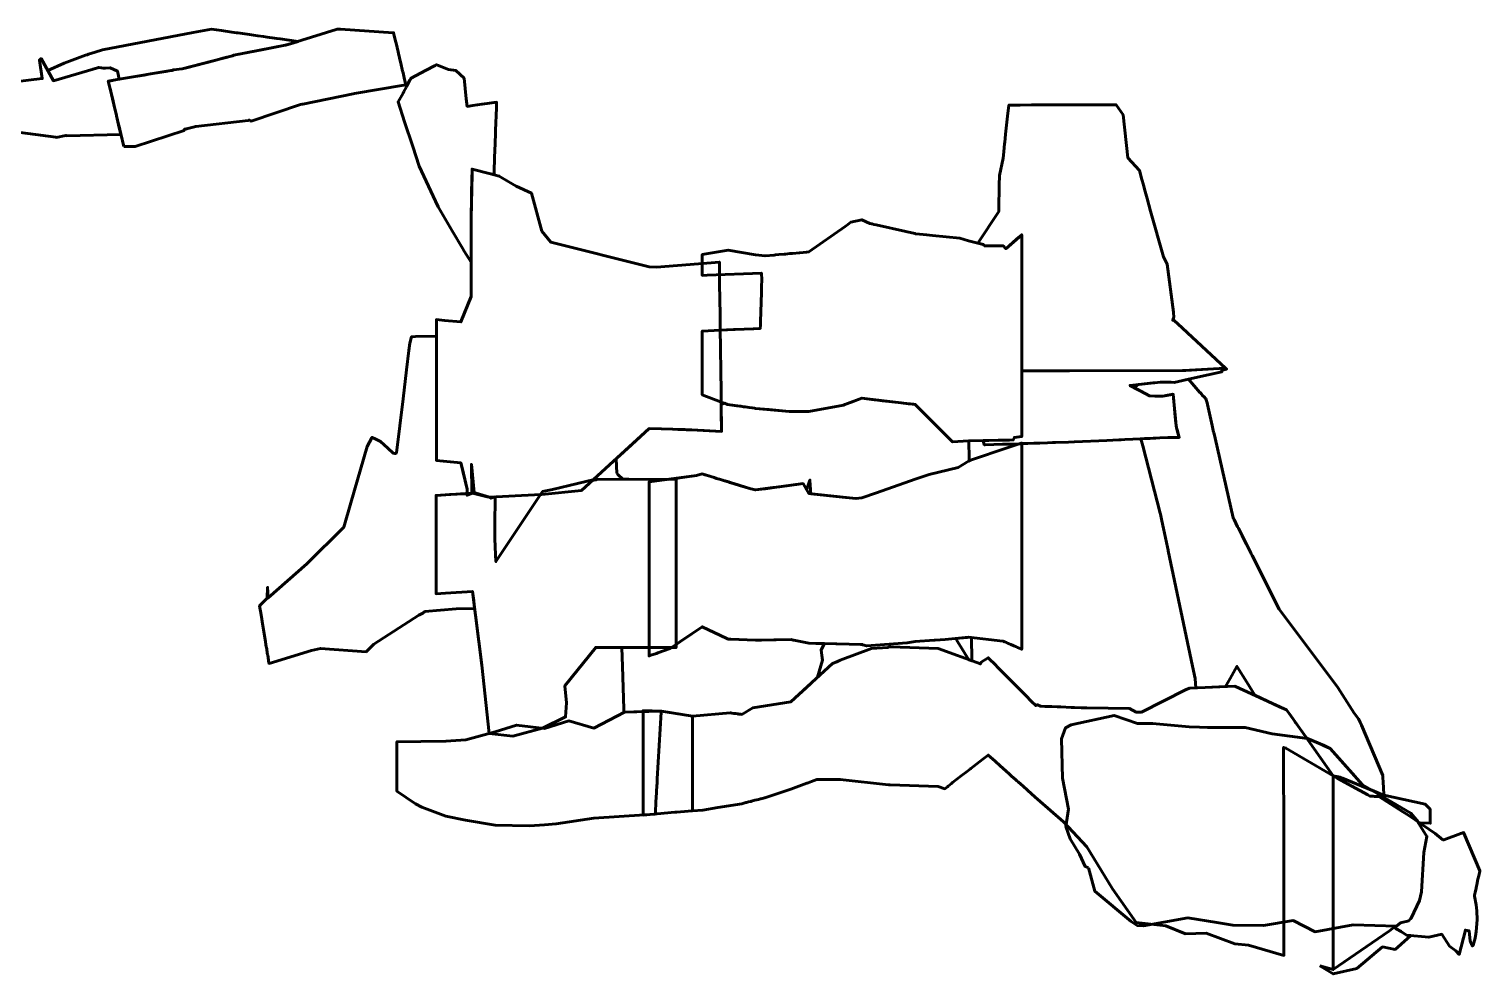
# Model space of a CAD drawing. Header units: millimetres. Extents: x -11105 to 6250, y -8045 to 7046.
# Drawn here: x -3798.8 to -3725.2, y -948.2 to -900.3 of the extents above; entities that cross this region are included whole.
import ezdxf

# ---------------------------------------------------------------- set-up
doc = ezdxf.new("R2010")
doc.units = ezdxf.units.MM
for name, color, linetype in [('C_____20241011082107859057_БДШ-0_26_23_18_-260_ЮЗРТ-2_tridb_ОР_02_20', 1, 'Continuous'), ('C_____20241011082107859057_БДШ-0_26_23_18_-260_ЮЗРТ-2_tridb_ОР_03_20', 1, 'Continuous'), ('C_____20241011082107859057_БДШ-0_26_23_18_-260_ЮЗРТ-2_tridb_ОР_05_20', 1, 'Continuous'), ('C_____20241011082108973062_БДШ-1_22_18_23_18_-260_ЮЗРТ-2_tridb_ОР_01_20', 1, 'Continuous'), ('C_____20241011082109083635_БДШ-1_23_18_24_-260_ЮЗРТ-2_ОР_tridb_ОР_02_20', 1, 'Continuous'), ('C_____20241011082111270835_БДШ-2_22_18_23_18_-260_ЮЗРТ-2_tridb_ОР_01_20', 1, 'Continuous'), ('C_____20241011082111388690_БДШ-2_22_21_-260_ЮЗРТ-2_tridb_ОР_11_19', 1, 'Continuous'), ('C_____20241011082111388690_БДШ-2_22_21_-260_ЮЗРТ-2_tridb_ОР_12_19', 1, 'Continuous'), ('C_____20241011082111388690_БДШ-2_22_21_-260_ЮЗРТ-2_tridb_ОР_12_19_КОЗЕЛ', 1, 'Continuous'), ('C_____20241011082111539803_БДШ-2_23_18_24_-260_ЮЗРТ-2_ОР_tridb_ОР_02_20', 1, 'Continuous'), ('C_____20241011082111539803_БДШ-2_23_18_24_-260_ЮЗРТ-2_ОР_tridb_ОР_03_20', 1, 'Continuous'), ('C_____20241011082112890443_БДШ-3_22_18_23_18-260_ЮЗРТ-2_ОР_tridb_ОР_01_20', 1, 'Continuous'), ('C_____20241011082113358521_БДШ-3_23_18_24_-260_ЮЗРТ-2_ОР_tridb_ОР_02_20', 1, 'Continuous'), ('C_____20241011082115724228_ОРТ_22_18_-260_ЮЗРТ-2_tridb_ОР_01_20', 1, 'Continuous'), ('C_____20241011082115724228_ОРТ_22_18_-260_ЮЗРТ-2_tridb_ОР_12_19', 1, 'Continuous'), ('C_____20241011082132999517_ОРТ_22_П18_-290_ЮЗРТ-2_ОР_tridb_ОР_12_21', 1, 'Continuous')]:
    doc.layers.add(name, color=color, linetype=linetype)

msp = doc.modelspace()

# ---------------------------------------------------------------- linework, layer by layer
at = {"layer": 'C_____20241011082107859057_БДШ-0_26_23_18_-260_ЮЗРТ-2_tridb_ОР_02_20', "color": 18, "linetype": 'Continuous', "lineweight": 60, "ltscale": 0.09, "true_color": 0x000000}
msp.add_lwpolyline([(-3793.966, -906.226), (-3793.983, -906.156), (-3794.1, -905.658), (-3794.117, -905.584), (-3794.22, -905.148), (-3794.222, -905.14), (-3794.227, -905.119), (-3794.332, -904.675), (-3794.34, -904.641), (-3794.434, -904.241), (-3794.448, -904.182), (-3794.526, -903.848), (-3794.542, -903.78), (-3794.604, -903.517), (-3794.619, -903.453), (-3794.64, -903.363), (-3794.652, -903.315), (-3794.747, -902.911), (-3794.292, -902.825), (-3794.193, -902.812), (-3791.579, -902.373), (-3791.512, -902.371), (-3791.449, -902.342), (-3791.001, -902.295), (-3788.447, -901.619), (-3788.377, -901.598), (-3785.778, -901.081), (-3785.712, -901.076), (-3785.699, -901.072), (-3783.187, -900.286), (-3783.151, -900.279), (-3783.113, -900.271), (-3782.99, -900.267), (-3782.982, -900.267), (-3780.299, -900.453), (-3780.282, -900.454), (-3780.182, -900.878), (-3780.159, -900.977), (-3780.051, -901.431), (-3780.035, -901.502), (-3779.93, -901.946), (-3779.917, -902), (-3779.823, -902.4), (-3779.813, -902.446), (-3779.802, -902.491), (-3779.741, -902.749), (-3779.66, -903.093), (-3779.764, -903.11), (-3782.268, -903.545), (-3782.336, -903.556), (-3782.339, -903.557), (-3784.878, -904.076), (-3784.919, -904.084), (-3784.999, -904.101), (-3787.501, -904.938), (-3787.511, -904.941), (-3787.537, -904.925), (-3787.604, -904.882), (-3787.657, -904.911), (-3790.316, -905.204), (-3790.782, -905.336), (-3790.812, -905.344), (-3790.9, -905.353), (-3790.904, -905.419), (-3793.387, -906.234), (-3793.894, -906.228), (-3793.966, -906.226)], dxfattribs=at)
at = {"layer": 'C_____20241011082107859057_БДШ-0_26_23_18_-260_ЮЗРТ-2_tridb_ОР_03_20', "color": 18, "linetype": 'Continuous', "lineweight": 60, "ltscale": 0.09, "true_color": 0x000000}
msp.add_lwpolyline([(-3799.621, -902.97), (-3798.094, -902.781), (-3798.239, -901.846), (-3798.159, -901.764), (-3797.534, -902.891), (-3795.23, -902.22), (-3794.901, -902.257), (-3794.653, -902.234), (-3794.29, -902.402), (-3794.273, -902.471), (-3794.267, -902.498), (-3794.254, -902.554), (-3794.234, -902.638), (-3794.208, -902.747), (-3794.195, -902.803), (-3794.193, -902.812), (-3794.292, -902.825), (-3794.627, -902.889), (-3794.747, -902.911), (-3794.685, -903.174), (-3794.668, -903.244), (-3794.642, -903.358), (-3794.624, -903.433), (-3794.553, -903.734), (-3794.536, -903.807), (-3794.452, -904.165), (-3794.437, -904.225), (-3794.341, -904.636), (-3794.333, -904.67), (-3794.228, -905.117), (-3794.226, -905.125), (-3794.127, -905.543), (-3794.11, -905.614), (-3796.866, -905.677), (-3796.88, -905.671), (-3796.894, -905.663), (-3797.391, -905.767), (-3797.413, -905.756), (-3800.262, -905.377)], dxfattribs=at)
at = {"layer": 'C_____20241011082107859057_БДШ-0_26_23_18_-260_ЮЗРТ-2_tridb_ОР_05_20', "color": 18, "linetype": 'Continuous', "lineweight": 60, "ltscale": 0.09, "true_color": 0x000000}
for points in [[(-3797.534, -902.891), (-3797.743, -902.515), (-3797.819, -902.377), (-3796.985, -901.992), (-3795.897, -901.595), (-3795.824, -901.571), (-3795.759, -901.55), (-3795.409, -901.437), (-3795.04, -901.318), (-3790.45, -900.452), (-3789.522, -900.277), (-3789.013, -900.348), (-3788.48, -900.423), (-3788.248, -900.455), (-3788.176, -900.465), (-3787.947, -900.497), (-3787.826, -900.514), (-3787.581, -900.549), (-3787.392, -900.575), (-3787.158, -900.608), (-3786.887, -900.646), (-3786.691, -900.673), (-3786.329, -900.724), (-3786.195, -900.743), (-3786.027, -900.766), (-3785.125, -900.893), (-3785.393, -900.977), (-3785.699, -901.072), (-3785.712, -901.076), (-3785.754, -901.08), (-3785.778, -901.081), (-3786.96, -901.316), (-3786.963, -901.317), (-3788.377, -901.598), (-3788.447, -901.619), (-3788.934, -901.748), (-3789.351, -901.858), (-3789.352, -901.858), (-3790.778, -902.236), (-3791.001, -902.295), (-3791.001, -902.295), (-3791.449, -902.342), (-3791.487, -902.359), (-3791.512, -902.371), (-3791.579, -902.373), (-3791.838, -902.417), (-3792.607, -902.546), (-3792.935, -902.601), (-3793.273, -902.657), (-3793.278, -902.658), (-3794.193, -902.812), (-3794.195, -902.802), (-3794.208, -902.747), (-3794.234, -902.637), (-3794.254, -902.554), (-3794.267, -902.498), (-3794.273, -902.471), (-3794.29, -902.402), (-3794.358, -902.37), (-3794.653, -902.234), (-3794.654, -902.235), (-3794.901, -902.257), (-3795.01, -902.245), (-3795.23, -902.22), (-3795.24, -902.223), (-3795.518, -902.303), (-3797.534, -902.891)], [(-3778.014, -909.284), (-3778.15, -908.996), (-3778.981, -907.232), (-3779.312, -906.229), (-3779.722, -904.983), (-3780.057, -903.968), (-3780.048, -903.953), (-3779.804, -903.514), (-3779.797, -903.5), (-3779.785, -903.479), (-3779.765, -903.444), (-3779.649, -903.228), (-3779.605, -903.147), (-3779.605, -903.146), (-3779.604, -903.144), (-3779.456, -902.87), (-3779.453, -902.865), (-3779.45, -902.858), (-3779.444, -902.847), (-3779.433, -902.826), (-3779.431, -902.823), (-3779.4, -902.765), (-3779.387, -902.758), (-3778.672, -902.378), (-3778.181, -902.117), (-3778.117, -902.082), (-3778.112, -902.08), (-3778.056, -902.101), (-3777.495, -902.318), (-3777.118, -902.379), (-3776.705, -902.768), (-3776.602, -903.809), (-3776.547, -904.192), (-3776.268, -904.152), (-3776.042, -904.12), (-3776.028, -904.118), (-3775.802, -904.087), (-3775.782, -904.084), (-3775.415, -904.032), (-3775.179, -903.999), (-3775.058, -903.982), (-3775.069, -904.272), (-3775.109, -905.407), (-3775.116, -905.588), (-3775.148, -906.485), (-3775.157, -906.738), (-3775.158, -906.772), (-3775.159, -906.788), (-3775.168, -907.066), (-3775.174, -907.232), (-3775.179, -907.351), (-3775.189, -907.654), (-3775.441, -907.589), (-3776.3, -907.372), (-3776.305, -907.623), (-3776.307, -907.695), (-3776.355, -909.884), (-3776.351, -911.301), (-3776.349, -912.09), (-3776.711, -911.528), (-3776.794, -911.386), (-3777.308, -910.501), (-3778.014, -909.284)]]:
    msp.add_lwpolyline(points, dxfattribs=at)
at = {"layer": 'C_____20241011082108973062_БДШ-1_22_18_23_18_-260_ЮЗРТ-2_tridb_ОР_01_20', "color": 18, "linetype": 'Continuous', "lineweight": 60, "ltscale": 0.09, "true_color": 0x000000}
msp.add_lwpolyline([(-3764.63, -918.649), (-3764.63, -918.389), (-3764.63, -918.344), (-3764.63, -917.86), (-3764.63, -917.852), (-3764.63, -917.535), (-3764.63, -917.326), (-3764.63, -917.219), (-3764.63, -916.967), (-3764.63, -916.778), (-3764.63, -916.267), (-3764.63, -915.742), (-3764.63, -915.587), (-3764.022, -915.559), (-3763.695, -915.544), (-3763.408, -915.531), (-3763.403, -915.531), (-3763.343, -915.528), (-3763.041, -915.514), (-3762.955, -915.51), (-3762.055, -915.468), (-3762.049, -915.468), (-3762.008, -915.467), (-3761.768, -915.458), (-3761.685, -915.455), (-3761.685, -915.452), (-3761.68, -915.284), (-3761.675, -915.11), (-3761.633, -913.625), (-3761.629, -913.501), (-3761.626, -913.389), (-3761.623, -913.304), (-3761.622, -913.243), (-3761.617, -913.081), (-3761.613, -912.941), (-3761.628, -912.698), (-3761.631, -912.644), (-3764.376, -912.752), (-3764.63, -912.762), (-3764.63, -912.223), (-3764.63, -911.785), (-3764.63, -911.705), (-3763.319, -911.479), (-3761.931, -911.728), (-3761.441, -911.776), (-3760.988, -911.735), (-3760.924, -911.729), (-3760.744, -911.712), (-3760.484, -911.689), (-3760.415, -911.682), (-3760.185, -911.661), (-3760.046, -911.649), (-3759.704, -911.617), (-3759.687, -911.616), (-3759.349, -911.585), (-3759.23, -911.574), (-3757.386, -910.279), (-3757.338, -910.246), (-3757.243, -910.179), (-3757.091, -910.072), (-3756.53, -909.94), (-3756.14, -910.127), (-3756.038, -910.15), (-3756.01, -910.156), (-3755.925, -910.175), (-3755.803, -910.203), (-3754.31, -910.54), (-3754.235, -910.558), (-3753.836, -910.648), (-3753.831, -910.649), (-3753.803, -910.652), (-3753.421, -910.689), (-3753.252, -910.705), (-3752.947, -910.735), (-3751.564, -910.87), (-3751.13, -911.005), (-3750.379, -911.19), (-3750.308, -911.271), (-3749.359, -911.266), (-3749.241, -911.41), (-3748.43, -910.699), (-3748.43, -910.738), (-3748.43, -910.799), (-3748.43, -910.927), (-3748.43, -910.958), (-3748.43, -911.077), (-3748.43, -911.119), (-3748.43, -911.146), (-3748.43, -911.266), (-3748.43, -911.274), (-3748.43, -911.427), (-3748.43, -911.434), (-3748.43, -911.57), (-3748.43, -912.132), (-3748.43, -912.166), (-3748.43, -915.803), (-3748.43, -915.852), (-3748.43, -916.126), (-3748.43, -916.161), (-3748.43, -916.292), (-3748.43, -916.342), (-3748.43, -916.403), (-3748.43, -916.602), (-3748.43, -917.176), (-3748.43, -917.314), (-3748.43, -917.346), (-3748.43, -917.502), (-3748.43, -917.569), (-3748.43, -917.749), (-3748.43, -917.836), (-3748.43, -917.952), (-3748.43, -920.941), (-3748.437, -920.942), (-3748.447, -920.942), (-3748.798, -920.982), (-3748.863, -921.112), (-3749.05, -921.116), (-3751.13, -921.164), (-3751.937, -921.213), (-3753.831, -919.312), (-3753.914, -919.303), (-3753.929, -919.301), (-3753.97, -919.297), (-3754.094, -919.283), (-3754.111, -919.281), (-3754.124, -919.28), (-3754.171, -919.275), (-3754.55, -919.233), (-3756.53, -919), (-3757.404, -919.321), (-3757.44, -919.334), (-3757.461, -919.342), (-3757.475, -919.347), (-3759.23, -919.672), (-3760.227, -919.662), (-3761.931, -919.515), (-3761.981, -919.507), (-3762.094, -919.491), (-3762.246, -919.469), (-3762.257, -919.467), (-3762.469, -919.436), (-3762.528, -919.427), (-3762.682, -919.405), (-3762.708, -919.401), (-3762.719, -919.399), (-3762.884, -919.375), (-3763.347, -919.307), (-3764.63, -918.821), (-3764.63, -918.649)], dxfattribs=at)
at = {"layer": 'C_____20241011082109083635_БДШ-1_23_18_24_-260_ЮЗРТ-2_ОР_tridb_ОР_02_20', "color": 18, "linetype": 'Continuous', "lineweight": 60, "ltscale": 0.09, "true_color": 0x000000}
msp.add_lwpolyline([(-3777.77, -922.183), (-3778.11, -922.149), (-3778.11, -922.127), (-3778.11, -922.12), (-3778.11, -922.111), (-3778.11, -922.107), (-3778.11, -921.9), (-3778.11, -919.209), (-3778.11, -919.188), (-3778.11, -919.165), (-3778.11, -919.139), (-3778.11, -918.81), (-3778.11, -918.802), (-3778.11, -918.794), (-3778.11, -918.781), (-3778.11, -918.772), (-3778.11, -918.699), (-3778.11, -918.366), (-3778.11, -918.232), (-3778.11, -917.928), (-3778.11, -917.769), (-3778.11, -915.852), (-3778.11, -915.562), (-3778.11, -915.374), (-3778.11, -915.107), (-3778.11, -915.004), (-3777.698, -915.045), (-3776.866, -915.128), (-3776.344, -913.83), (-3776.349, -912.092), (-3776.355, -909.884), (-3776.305, -907.623), (-3776.3, -907.372), (-3775.441, -907.589), (-3774.92, -907.724), (-3774.758, -907.829), (-3774.066, -908.24), (-3773.297, -908.601), (-3772.771, -910.515), (-3772.312, -911.072), (-3767.326, -912.326), (-3766.943, -912.339), (-3763.761, -912.089), (-3763.75, -912.934), (-3763.747, -913.201), (-3763.727, -914.76), (-3763.718, -915.439), (-3763.678, -918.649), (-3763.672, -919.121), (-3763.652, -920.675), (-3765.512, -920.588), (-3767.326, -920.535), (-3770.745, -923.675), (-3772.771, -923.879), (-3773.143, -923.899), (-3775.414, -924.018), (-3776.089, -923.812), (-3776.199, -923.778), (-3776.332, -922.345), (-3776.313, -923.823), (-3776.551, -923.921), (-3776.55, -923.602), (-3776.866, -922.274), (-3777.77, -922.183)], dxfattribs=at)
at = {"layer": 'C_____20241011082111270835_БДШ-2_22_18_23_18_-260_ЮЗРТ-2_tridb_ОР_01_20', "color": 18, "linetype": 'Continuous', "lineweight": 60, "ltscale": 0.09, "true_color": 0x000000}
msp.add_lwpolyline([(-3767.33, -932.068), (-3767.33, -931.993), (-3767.33, -931.897), (-3767.33, -931.799), (-3767.33, -931.644), (-3767.33, -931.526), (-3767.33, -931.491), (-3767.33, -931.372), (-3767.33, -931.327), (-3767.33, -931.04), (-3767.33, -930.842), (-3767.33, -928.699), (-3767.33, -928.24), (-3767.33, -928.081), (-3767.33, -927.743), (-3767.33, -927.241), (-3767.33, -927.227), (-3767.33, -927.149), (-3767.33, -926.874), (-3767.33, -926.766), (-3767.33, -926.557), (-3767.33, -926.35), (-3767.33, -926.269), (-3767.33, -926.033), (-3767.33, -926.012), (-3767.33, -925.916), (-3767.33, -924.733), (-3767.33, -924.557), (-3767.33, -924.412), (-3767.33, -924.402), (-3767.33, -924.282), (-3767.33, -924.273), (-3767.33, -923.244), (-3764.921, -922.913), (-3764.63, -922.836), (-3764.495, -922.877), (-3764.241, -922.955), (-3764.032, -923.019), (-3763.901, -923.059), (-3763.761, -923.102), (-3763.606, -923.149), (-3763.431, -923.203), (-3763.141, -923.292), (-3763.023, -923.328), (-3762.168, -923.589), (-3761.93, -923.65), (-3761.041, -923.532), (-3760.978, -923.523), (-3759.519, -923.329), (-3759.23, -923.824), (-3756.839, -924.089), (-3756.53, -924.044), (-3755.787, -923.788), (-3753.83, -923.109), (-3753.122, -922.866), (-3751.65, -922.508), (-3751.13, -922.184), (-3751.03, -922.13), (-3749.117, -921.495), (-3748.453, -921.277), (-3748.43, -921.27), (-3748.43, -923.524), (-3748.43, -923.802), (-3748.43, -923.891), (-3748.43, -925.02), (-3748.43, -925.162), (-3748.43, -925.251), (-3748.43, -925.646), (-3748.43, -925.649), (-3748.43, -925.68), (-3748.43, -926.122), (-3748.43, -926.385), (-3748.43, -926.435), (-3748.43, -926.444), (-3748.43, -928.085), (-3748.43, -928.291), (-3748.43, -928.773), (-3748.43, -928.845), (-3748.43, -928.905), (-3748.43, -929.094), (-3748.43, -929.125), (-3748.43, -929.178), (-3748.43, -929.327), (-3748.43, -930.169), (-3748.43, -930.204), (-3748.43, -930.268), (-3748.43, -930.358), (-3748.43, -930.489), (-3748.43, -930.534), (-3748.43, -930.617), (-3748.43, -930.702), (-3748.43, -930.745), (-3748.43, -930.828), (-3748.43, -930.935), (-3748.43, -930.98), (-3748.43, -931.17), (-3748.43, -931.315), (-3748.43, -931.425), (-3748.43, -931.729), (-3748.649, -931.633), (-3748.692, -931.614), (-3748.826, -931.556), (-3748.865, -931.539), (-3748.985, -931.486), (-3749.06, -931.453), (-3749.11, -931.431), (-3749.197, -931.393), (-3749.284, -931.355), (-3749.304, -931.347), (-3749.333, -931.334), (-3749.352, -931.325), (-3749.375, -931.315), (-3749.382, -931.312), (-3751.13, -931.119), (-3752.311, -931.233), (-3752.812, -931.269), (-3752.876, -931.274), (-3753.83, -931.343), (-3754.246, -931.401), (-3756.293, -931.561), (-3756.489, -931.51), (-3756.499, -931.501), (-3756.501, -931.5), (-3756.504, -931.498), (-3756.504, -931.498), (-3756.507, -931.495), (-3756.509, -931.493), (-3756.511, -931.492), (-3756.514, -931.489), (-3756.53, -931.476), (-3756.537, -931.479), (-3756.537, -931.479), (-3756.538, -931.479), (-3756.545, -931.482), (-3756.548, -931.483), (-3756.555, -931.486), (-3756.556, -931.486), (-3756.562, -931.488), (-3756.567, -931.49), (-3756.568, -931.49), (-3756.572, -931.492), (-3756.572, -931.492), (-3756.576, -931.494), (-3757.173, -931.478), (-3757.811, -931.461), (-3757.852, -931.459), (-3759.23, -931.422), (-3759.98, -931.27), (-3760.006, -931.264), (-3760.016, -931.262), (-3760.077, -931.25), (-3760.121, -931.241), (-3761.904, -931.266), (-3761.93, -931.267), (-3763.201, -931.216), (-3763.206, -931.215), (-3763.209, -931.215), (-3763.323, -931.211), (-3763.389, -931.179), (-3764.63, -930.587), (-3766.26, -931.697), (-3766.312, -931.715), (-3766.357, -931.731), (-3766.887, -931.915), (-3766.953, -931.938), (-3767.239, -932.037), (-3767.294, -932.056), (-3767.33, -932.068)], dxfattribs=at)
at = {"layer": 'C_____20241011082111388690_БДШ-2_22_21_-260_ЮЗРТ-2_tridb_ОР_11_19', "color": 18, "linetype": 'Continuous', "lineweight": 60, "ltscale": 0.09, "true_color": 0x000000}
msp.add_lwpolyline([(-3732.63, -947.975), (-3732.63, -947.876), (-3732.63, -947.588), (-3732.63, -943.531), (-3732.63, -942.155), (-3732.63, -940.733), (-3732.63, -940.733), (-3732.63, -938.153), (-3732.63, -938.153), (-3732.63, -938.153), (-3732.499, -938.225), (-3732.485, -938.233), (-3732.428, -938.264), (-3731.687, -938.673), (-3730.878, -939.12), (-3730.779, -939.174), (-3730.703, -939.18), (-3730.556, -939.19), (-3730.327, -939.206), (-3729.721, -939.584), (-3729.105, -939.968), (-3728.801, -940.158), (-3727.462, -941.067), (-3727.075, -941.394), (-3727.032, -941.397), (-3726.167, -941.071), (-3726.034, -941.025), (-3726.025, -941.026), (-3726.01, -941.045), (-3726.01, -941.047), (-3726.01, -941.05), (-3726.01, -941.05), (-3725.192, -942.975), (-3725.196, -942.987), (-3725.252, -943.219), (-3725.3, -943.399), (-3725.339, -943.584), (-3725.343, -943.599), (-3725.388, -943.828), (-3725.392, -943.855), (-3725.434, -944.061), (-3725.463, -944.21), (-3725.47, -944.248), (-3725.381, -944.699), (-3725.356, -945.004), (-3725.329, -945.451), (-3725.379, -946.038), (-3725.422, -946.278), (-3725.456, -946.45), (-3725.465, -946.487), (-3725.504, -946.633), (-3725.51, -946.658), (-3725.512, -946.662), (-3725.514, -946.667), (-3725.546, -946.753), (-3725.547, -946.754), (-3725.573, -946.779), (-3725.585, -946.777), (-3725.596, -946.763), (-3725.614, -946.717), (-3725.619, -946.707), (-3725.625, -946.686), (-3725.64, -946.642), (-3725.649, -946.609), (-3725.657, -946.594), (-3725.668, -946.579), (-3725.677, -946.574), (-3725.678, -946.565), (-3725.687, -946.533), (-3725.744, -946.008), (-3725.933, -945.975), (-3726.246, -947.204), (-3726.424, -947.024), (-3726.738, -946.787), (-3727.134, -946.185), (-3727.79, -946.337), (-3728.915, -946.229), (-3729.127, -946.097), (-3729.436, -945.904), (-3729.549, -945.834), (-3729.788, -946.012), (-3730.688, -946.633), (-3732.63, -947.975)], dxfattribs=at)
at = {"layer": 'C_____20241011082111388690_БДШ-2_22_21_-260_ЮЗРТ-2_tridb_ОР_12_19', "color": 18, "linetype": 'Continuous', "lineweight": 60, "ltscale": 0.09, "true_color": 0x000000}
for points in [[(-3732.63, -938.153), (-3735.029, -936.742), (-3735.153, -936.705), (-3735.153, -936.89), (-3735.153, -937.051), (-3735.144, -941.177), (-3735.144, -941.267), (-3735.143, -941.487), (-3735.143, -941.504), (-3735.143, -941.507), (-3735.143, -941.524), (-3735.143, -941.734), (-3735.143, -941.739), (-3735.142, -941.831), (-3735.142, -942.019), (-3735.139, -943.311), (-3735.139, -943.564), (-3735.139, -943.599), (-3735.138, -943.787), (-3735.138, -943.815), (-3735.138, -943.817), (-3735.137, -944.414), (-3735.131, -947.26), (-3736.926, -946.746), (-3737.63, -946.669), (-3739.082, -946.13), (-3740.13, -946.162), (-3741.114, -945.752), (-3742.63, -945.588), (-3743.828, -943.889), (-3745.13, -941.747), (-3746.31, -940.482), (-3747.63, -939.33), (-3747.748, -939.225), (-3748.143, -938.872), (-3748.358, -938.68), (-3748.477, -938.573), (-3748.604, -938.459), (-3748.673, -938.397), (-3748.743, -938.336), (-3748.941, -938.158), (-3749.045, -938.065), (-3749.234, -937.896), (-3749.524, -937.637), (-3749.782, -937.407), (-3750.13, -937.097), (-3750.395, -937.302), (-3750.707, -937.544), (-3751.015, -937.783), (-3751.023, -937.788), (-3751.243, -937.959), (-3751.431, -938.105), (-3751.499, -938.157), (-3751.935, -938.495), (-3751.987, -938.535), (-3752.158, -938.667), (-3752.199, -938.7), (-3752.333, -938.803), (-3752.667, -938.686), (-3755.095, -938.604), (-3755.187, -938.599), (-3757.63, -938.333), (-3758.815, -938.336), (-3758.951, -938.386), (-3759.095, -938.44), (-3759.267, -938.504), (-3759.306, -938.518), (-3759.321, -938.524), (-3760.13, -938.824), (-3761.363, -939.233), (-3761.463, -939.259), (-3761.66, -939.311), (-3761.679, -939.316), (-3761.78, -939.342), (-3761.854, -939.361), (-3761.966, -939.391), (-3762.125, -939.432), (-3762.17, -939.444), (-3762.287, -939.475), (-3762.379, -939.499), (-3762.416, -939.508), (-3762.63, -939.564), (-3763.833, -939.76), (-3764.593, -939.883), (-3765.13, -939.922), (-3765.13, -939.666), (-3765.13, -939.615), (-3765.13, -939.606), (-3765.13, -939.432), (-3765.13, -939.394), (-3765.13, -939.275), (-3765.13, -937.219), (-3765.13, -936.928), (-3765.13, -936.634), (-3765.13, -936.622), (-3765.13, -936.383), (-3765.13, -936.315), (-3765.13, -936.166), (-3765.13, -935.929), (-3765.13, -935.519), (-3765.13, -935.385), (-3765.13, -935.324), (-3765.13, -935.213), (-3765.13, -935.203), (-3765.13, -935.175), (-3765.13, -935.124), (-3765.13, -935.124), (-3763.213, -934.953), (-3763.194, -934.956), (-3763.175, -934.958), (-3763.123, -934.966), (-3763.024, -934.98), (-3763.008, -934.982), (-3762.953, -934.99), (-3762.944, -934.992), (-3762.93, -934.994), (-3762.832, -935.008), (-3762.789, -935.014), (-3762.681, -935.029), (-3762.63, -935.037), (-3762.069, -934.705), (-3760.13, -934.392), (-3758.031, -932.456), (-3758.016, -932.449), (-3758.01, -932.447), (-3757.99, -932.439), (-3757.927, -932.412), (-3757.899, -932.401), (-3757.858, -932.383), (-3757.841, -932.377), (-3757.804, -932.361), (-3757.764, -932.344), (-3757.708, -932.321), (-3757.701, -932.318), (-3757.645, -932.295), (-3757.63, -932.288), (-3756.054, -931.684), (-3755.221, -931.64), (-3755.13, -931.601), (-3755.069, -931.607), (-3752.667, -931.698), (-3750.524, -932.472), (-3750.484, -932.387), (-3750.13, -932.162), (-3749.734, -932.561), (-3749.691, -932.604), (-3749.362, -932.934), (-3749.156, -933.142), (-3748.256, -934.047), (-3748.225, -934.079), (-3747.934, -934.372), (-3747.718, -934.589), (-3747.63, -934.543), (-3747.484, -934.616), (-3747.258, -934.625), (-3746.977, -934.636), (-3746.9, -934.639), (-3746.633, -934.649), (-3746.508, -934.653), (-3746.453, -934.655), (-3745.918, -934.676), (-3745.759, -934.682), (-3745.424, -934.695), (-3745.272, -934.7), (-3745.208, -934.703), (-3745.13, -934.706), (-3742.965, -934.739), (-3742.63, -934.918), (-3742.57, -934.917), (-3742.553, -934.917), (-3742.511, -934.916), (-3742.483, -934.916), (-3742.468, -934.916), (-3742.446, -934.916), (-3742.432, -934.916), (-3742.41, -934.915), (-3742.371, -934.915), (-3742.349, -934.915), (-3740.13, -933.783), (-3739.92, -933.708), (-3739.912, -933.706), (-3739.9, -933.701), (-3739.896, -933.7), (-3739.886, -933.696), (-3737.63, -933.603), (-3737.585, -933.611), (-3735.13, -934.751), (-3735.004, -934.797), (-3734.57, -935.41), (-3732.63, -938.153), (-3732.375, -938.201), (-3732.306, -938.214), (-3732.263, -938.231), (-3732.243, -938.239), (-3732.157, -938.275), (-3731.466, -938.56), (-3730.325, -939.031), (-3730.13, -939.111), (-3727.975, -939.584), (-3727.777, -939.785), (-3727.724, -939.838), (-3727.716, -940.448), (-3727.714, -940.556), (-3728.226, -940.529), (-3728.257, -940.527), (-3728.662, -940.253), (-3728.801, -940.158), (-3729.392, -939.789), (-3729.818, -939.523), (-3729.948, -939.442), (-3730.327, -939.206), (-3730.597, -939.187), (-3730.703, -939.18), (-3730.779, -939.174), (-3730.878, -939.12), (-3731.687, -938.673), (-3732.428, -938.264), (-3732.485, -938.233), (-3732.499, -938.225), (-3732.63, -938.153)], [(-3733.308, -947.781), (-3732.63, -947.975), (-3729.788, -946.012), (-3729.549, -945.834), (-3729.436, -945.904), (-3729.196, -946.054), (-3728.915, -946.229), (-3728.691, -946.251), (-3729.358, -946.84), (-3729.488, -946.955), (-3730.13, -946.827), (-3731.439, -947.916), (-3732.63, -948.201), (-3733.308, -947.781)]]:
    msp.add_lwpolyline(points, dxfattribs=at)
at = {"layer": 'C_____20241011082111388690_БДШ-2_22_21_-260_ЮЗРТ-2_tridb_ОР_12_19_КОЗЕЛ', "color": 18, "linetype": 'Continuous', "lineweight": 60, "ltscale": 0.09, "true_color": 0x000000}
msp.add_lwpolyline([(-3745.036, -942.824), (-3745.214, -942.745), (-3745.501, -942.117), (-3745.969, -941.351), (-3746.189, -940.725), (-3746.059, -939.841), (-3746.358, -938.266), (-3746.42, -936.268), (-3746.214, -935.717), (-3745.928, -935.566), (-3743.735, -935.085), (-3742.556, -935.499), (-3741.795, -935.488), (-3739.932, -935.667), (-3739.408, -935.678), (-3739.017, -935.696), (-3737.091, -935.702), (-3735.738, -936.015), (-3733.944, -936.252), (-3733.098, -936.619), (-3732.791, -936.765), (-3731.158, -938.607), (-3728.695, -940.035), (-3728.415, -940.386), (-3728.366, -940.408), (-3728.364, -940.464), (-3727.879, -941.226), (-3728.036, -942.035), (-3728.165, -944.03), (-3728.266, -944.466), (-3728.674, -945.361), (-3728.69, -945.391), (-3728.704, -945.366), (-3728.807, -945.503), (-3729.223, -945.611), (-3729.422, -945.769), (-3731.616, -945.705), (-3733.55, -946.056), (-3734.67, -945.492), (-3736.17, -945.747), (-3737.726, -945.721), (-3738.539, -945.59), (-3740.009, -945.357), (-3742.248, -945.764), (-3742.574, -945.736), (-3742.886, -945.539), (-3744.725, -943.993), (-3745.036, -942.824)], dxfattribs=at)
at = {"layer": 'C_____20241011082111539803_БДШ-2_23_18_24_-260_ЮЗРТ-2_ОР_tridb_ОР_02_20', "color": 18, "linetype": 'Continuous', "lineweight": 60, "ltscale": 0.09, "true_color": 0x000000}
msp.add_lwpolyline([(-3774.227, -936.144), (-3775.43, -936.001), (-3775.802, -932.534), (-3776.281, -928.798), (-3777.65, -928.881), (-3778.13, -928.91), (-3778.13, -928.622), (-3778.13, -927.938), (-3778.13, -927.331), (-3778.13, -926.852), (-3778.13, -926.355), (-3778.13, -925.885), (-3778.13, -925.738), (-3778.13, -924.589), (-3778.13, -923.925), (-3776.64, -923.835), (-3776.281, -923.813), (-3775.542, -923.99), (-3775.43, -924.019), (-3775.344, -924.071), (-3775.132, -924.002), (-3775.128, -924.47), (-3775.144, -924.981), (-3775.144, -926.104), (-3775.118, -926.941), (-3775.092, -927.282), (-3772.73, -923.732), (-3772.218, -923.617), (-3770.119, -923.125), (-3770.126, -923.154), (-3770.03, -923.14), (-3769.959, -923.096), (-3765.951, -923.116), (-3765.951, -923.183), (-3765.957, -931.64), (-3767.874, -931.647), (-3770.03, -931.637), (-3771.6, -933.591), (-3771.518, -934.453), (-3771.561, -935.162), (-3772.73, -935.731), (-3774.227, -936.144)], dxfattribs=at)
at = {"layer": 'C_____20241011082111539803_БДШ-2_23_18_24_-260_ЮЗРТ-2_ОР_tridb_ОР_03_20', "color": 18, "linetype": 'Continuous', "lineweight": 60, "ltscale": 0.09, "true_color": 0x000000}
msp.add_lwpolyline([(-3786.602, -932.422), (-3786.667, -932.029), (-3786.671, -932.004), (-3786.734, -931.617), (-3786.737, -931.598), (-3786.795, -931.242), (-3786.797, -931.23), (-3786.91, -930.538), (-3787.001, -929.983), (-3787.076, -929.522), (-3786.693, -929.13), (-3786.673, -928.582), (-3786.64, -929.109), (-3786.638, -929.124), (-3784.688, -927.401), (-3782.812, -925.538), (-3782.458, -924.297), (-3781.621, -921.441), (-3781.38, -921.002), (-3781.37, -920.987), (-3781.218, -921.056), (-3780.954, -921.183), (-3780.579, -921.527), (-3780.306, -921.775), (-3780.202, -921.802), (-3780.137, -921.772), (-3779.794, -919.021), (-3779.619, -917.556), (-3779.512, -916.581), (-3779.462, -916.205), (-3779.368, -915.873), (-3779.168, -915.868), (-3778.11, -915.841), (-3778.11, -919.921), (-3778.11, -922.149), (-3777.754, -922.185), (-3776.866, -922.274), (-3776.855, -922.32), (-3776.735, -922.822), (-3776.55, -923.602), (-3776.551, -923.83), (-3776.569, -923.831), (-3776.671, -923.837), (-3777.451, -923.884), (-3778.117, -923.925), (-3778.13, -923.925), (-3778.13, -924.268), (-3778.13, -924.901), (-3778.13, -925.738), (-3778.13, -925.885), (-3778.13, -926.355), (-3778.13, -926.852), (-3778.13, -927.331), (-3778.13, -927.938), (-3778.13, -928.622), (-3778.13, -928.91), (-3777.65, -928.881), (-3776.281, -928.798), (-3776.219, -929.28), (-3776.171, -929.656), (-3777.11, -929.68), (-3778.705, -929.819), (-3778.807, -929.904), (-3779.003, -930.007), (-3781.286, -931.464), (-3781.68, -931.856), (-3783.986, -931.689), (-3784.453, -931.791), (-3786.598, -932.45), (-3786.602, -932.422)], dxfattribs=at)
at = {"layer": 'C_____20241011082112890443_БДШ-3_22_18_23_18-260_ЮЗРТ-2_ОР_tridb_ОР_01_20', "color": 18, "linetype": 'Continuous', "lineweight": 60, "ltscale": 0.09, "true_color": 0x000000}
msp.add_lwpolyline([(-3767.63, -940.144), (-3767.63, -940), (-3767.63, -939.494), (-3767.63, -938.979), (-3767.63, -938.674), (-3767.63, -938.497), (-3767.63, -938.081), (-3767.63, -937.954), (-3767.63, -935.962), (-3767.63, -935.785), (-3767.63, -935.736), (-3767.63, -935.572), (-3767.63, -935.531), (-3767.63, -935.387), (-3767.63, -935.353), (-3767.63, -935.203), (-3767.63, -935.082), (-3767.63, -934.845), (-3767.47, -934.848), (-3767.468, -934.848), (-3767.318, -934.851), (-3767.237, -934.853), (-3767.185, -934.854), (-3767.177, -934.854), (-3766.693, -934.863), (-3765.13, -935.124), (-3765.13, -935.175), (-3765.13, -935.203), (-3765.13, -935.213), (-3765.13, -935.324), (-3765.13, -935.385), (-3765.13, -935.519), (-3765.13, -935.929), (-3765.13, -936.166), (-3765.13, -936.315), (-3765.13, -936.383), (-3765.13, -936.622), (-3765.13, -936.634), (-3765.13, -936.928), (-3765.13, -937.219), (-3765.13, -938.696), (-3765.13, -939.011), (-3765.13, -939.104), (-3765.13, -939.422), (-3765.13, -939.526), (-3765.13, -939.922), (-3765.344, -939.938), (-3765.912, -939.989), (-3765.994, -939.996), (-3766.021, -939.999), (-3767.63, -940.144)], dxfattribs=at)
at = {"layer": 'C_____20241011082113358521_БДШ-3_23_18_24_-260_ЮЗРТ-2_ОР_tridb_ОР_02_20', "color": 18, "linetype": 'Continuous', "lineweight": 60, "ltscale": 0.09, "true_color": 0x000000}
msp.add_lwpolyline([(-3778.851, -939.746), (-3779.177, -939.572), (-3780.109, -938.932), (-3780.109, -938.823), (-3780.109, -938.821), (-3780.109, -938.756), (-3780.109, -936.421), (-3778.905, -936.409), (-3777.63, -936.397), (-3776.612, -936.317), (-3775.13, -935.92), (-3774.047, -935.577), (-3772.63, -935.743), (-3771.394, -935.362), (-3770.13, -935.727), (-3768.576, -934.924), (-3766.708, -934.863), (-3766.711, -934.913), (-3766.909, -938.299), (-3766.924, -938.562), (-3766.928, -938.618), (-3766.949, -938.978), (-3766.951, -939.019), (-3766.977, -939.464), (-3766.977, -939.465), (-3766.978, -939.472), (-3766.978, -939.482), (-3767.008, -939.985), (-3767.008, -939.999), (-3767.014, -940.089), (-3767.552, -940.127), (-3770.13, -940.298), (-3772.039, -940.582), (-3772.63, -940.627), (-3773.391, -940.684), (-3775.13, -940.65), (-3776.631, -940.403), (-3777.63, -940.188), (-3778.851, -939.746)], dxfattribs=at)
at = {"layer": 'C_____20241011082115724228_ОРТ_22_18_-260_ЮЗРТ-2_tridb_ОР_01_20', "color": 18, "linetype": 'Continuous', "lineweight": 60, "ltscale": 0.09, "true_color": 0x000000}
msp.add_lwpolyline([(-3748.43, -917.607), (-3748.43, -917.433), (-3748.43, -917.346), (-3748.43, -917.314), (-3748.43, -917.176), (-3748.43, -916.602), (-3748.43, -916.403), (-3748.43, -916.342), (-3748.43, -916.292), (-3748.43, -916.161), (-3748.43, -916.126), (-3748.43, -915.852), (-3748.43, -915.803), (-3748.43, -912.166), (-3748.43, -912.132), (-3748.43, -911.741), (-3748.43, -911.349), (-3748.43, -911.274), (-3748.43, -911.266), (-3748.43, -911.146), (-3748.43, -911.119), (-3748.43, -911.109), (-3748.43, -910.699), (-3748.695, -910.931), (-3748.888, -911.1), (-3749.241, -911.41), (-3749.244, -911.407), (-3749.278, -911.366), (-3749.359, -911.266), (-3749.74, -911.268), (-3750.308, -911.271), (-3750.349, -911.224), (-3750.379, -911.19), (-3750.547, -911.149), (-3750.653, -911.122), (-3749.595, -909.525), (-3749.59, -909.264), (-3749.585, -908.975), (-3749.578, -908.608), (-3749.577, -908.53), (-3749.573, -908.311), (-3749.569, -908.065), (-3749.564, -907.814), (-3749.562, -907.703), (-3749.375, -906.825), (-3749.341, -906.504), (-3749.295, -906.073), (-3749.289, -906.017), (-3749.246, -905.607), (-3749.149, -904.693), (-3749.077, -904.124), (-3748.867, -904.123), (-3748.51, -904.122), (-3747.933, -904.12), (-3747.384, -904.118), (-3747.262, -904.117), (-3746.904, -904.116), (-3746.826, -904.116), (-3745.093, -904.11), (-3744.555, -904.108), (-3744.462, -904.107), (-3743.892, -904.105), (-3743.874, -904.105), (-3743.659, -904.105), (-3743.647, -904.105), (-3743.289, -904.617), (-3743.042, -906.803), (-3742.464, -907.44), (-3742.338, -907.897), (-3742.31, -907.997), (-3742.291, -908.065), (-3742.244, -908.237), (-3742.243, -908.239), (-3742.221, -908.32), (-3742.166, -908.517), (-3742.072, -908.858), (-3741.895, -909.499), (-3741.234, -911.815), (-3741.056, -912.196), (-3740.739, -914.625), (-3740.722, -914.894), (-3740.728, -914.908), (-3740.73, -914.914), (-3740.732, -914.92), (-3740.736, -914.929), (-3740.748, -914.96), (-3740.756, -914.981), (-3740.757, -914.983), (-3740.779, -915.039), (-3740.77, -915.036), (-3740.755, -915.03), (-3740.737, -915.021), (-3740.677, -915.071), (-3740.522, -915.215), (-3740.522, -915.215), (-3740.511, -915.225), (-3738.097, -917.468), (-3738.044, -917.517), (-3738.097, -917.468), (-3739.928, -917.573), (-3740.159, -917.586), (-3740.159, -917.586), (-3740.215, -917.589), (-3740.284, -917.593), (-3740.284, -917.593), (-3746.017, -917.603), (-3746.959, -917.605), (-3747.666, -917.606), (-3747.815, -917.606), (-3747.844, -917.606), (-3747.877, -917.606), (-3748.079, -917.607), (-3748.18, -917.607), (-3748.301, -917.607), (-3748.397, -917.607), (-3748.43, -917.607)], dxfattribs=at)
at = {"layer": 'C_____20241011082115724228_ОРТ_22_18_-260_ЮЗРТ-2_tridb_ОР_12_19', "color": 18, "linetype": 'Continuous', "lineweight": 60, "ltscale": 0.09, "true_color": 0x000000}
msp.add_lwpolyline([(-3750.389, -921.147), (-3749.631, -921.13), (-3749.369, -921.124), (-3748.863, -921.112), (-3748.861, -921.108), (-3748.798, -920.982), (-3748.447, -920.942), (-3748.447, -920.942), (-3748.438, -920.942), (-3748.438, -920.942), (-3748.437, -920.942), (-3748.432, -920.941), (-3748.43, -920.941), (-3748.43, -920.935), (-3748.43, -917.952), (-3748.43, -917.902), (-3748.43, -917.836), (-3748.43, -917.788), (-3748.43, -917.749), (-3748.43, -917.607), (-3748.058, -917.607), (-3747.961, -917.606), (-3747.883, -917.606), (-3747.656, -917.606), (-3746.943, -917.605), (-3745.999, -917.603), (-3740.284, -917.593), (-3740.284, -917.593), (-3740.284, -917.593), (-3740.159, -917.586), (-3740.159, -917.586), (-3740.108, -917.583), (-3738.422, -917.487), (-3738.097, -917.468), (-3738.044, -917.517), (-3738.294, -917.586), (-3738.28, -917.653), (-3739.666, -917.961), (-3739.666, -917.961), (-3739.666, -917.961), (-3740.703, -918.191), (-3740.999, -918.175), (-3741.399, -918.179), (-3742.946, -918.345), (-3742.425, -918.627), (-3741.958, -918.88), (-3741.379, -918.887), (-3741.337, -918.888), (-3741.304, -918.888), (-3741.273, -918.889), (-3740.784, -918.801), (-3740.758, -918.797), (-3740.749, -918.795), (-3740.748, -918.813), (-3740.736, -918.939), (-3740.644, -919.959), (-3740.636, -920.052), (-3740.634, -920.076), (-3740.623, -920.2), (-3740.621, -920.214), (-3740.604, -920.401), (-3740.579, -920.492), (-3740.576, -920.504), (-3740.541, -920.627), (-3740.541, -920.628), (-3740.441, -920.985), (-3740.597, -920.984), (-3740.723, -920.982), (-3740.89, -920.987), (-3741.025, -920.991), (-3741.429, -921.01), (-3741.657, -921.02), (-3741.767, -921.025), (-3741.97, -921.035), (-3743.196, -921.091), (-3743.395, -921.1), (-3743.514, -921.106), (-3744.11, -921.133), (-3745.75, -921.209), (-3745.765, -921.209), (-3746.056, -921.219), (-3746.713, -921.241), (-3746.794, -921.244), (-3746.868, -921.247), (-3747.126, -921.255), (-3747.507, -921.268), (-3747.82, -921.279), (-3747.824, -921.279), (-3748.127, -921.289), (-3748.417, -921.299), (-3748.43, -921.299), (-3748.43, -921.294), (-3748.43, -921.27), (-3748.432, -921.27), (-3748.53, -921.303), (-3749.072, -921.321), (-3749.076, -921.321), (-3749.089, -921.321), (-3749.391, -921.33), (-3749.402, -921.331), (-3750.283, -921.358), (-3750.296, -921.358), (-3750.333, -921.359), (-3750.389, -921.147)], dxfattribs=at)
at = {"layer": 'C_____20241011082132999517_ОРТ_22_П18_-290_ЮЗРТ-2_ОР_tridb_ОР_12_21', "color": 18, "linetype": 'Continuous', "lineweight": 60, "ltscale": 0.09, "true_color": 0x000000}
for points in [[(-3739.604, -933.684), (-3739.631, -933.231), (-3739.632, -933.209), (-3739.765, -932.582), (-3741.001, -926.735), (-3741.009, -926.698), (-3741.039, -926.553), (-3741.241, -925.6), (-3741.321, -925.221), (-3741.392, -924.883), (-3741.403, -924.834), (-3742.297, -921.414), (-3742.391, -921.054), (-3742.197, -921.045), (-3742.177, -921.044), (-3742.161, -921.043), (-3741.912, -921.032), (-3741.731, -921.024), (-3741.632, -921.019), (-3741.429, -921.01), (-3741.025, -920.991), (-3740.912, -920.988), (-3740.723, -920.982), (-3740.623, -920.983), (-3740.441, -920.985), (-3740.55, -920.597), (-3740.55, -920.596), (-3740.58, -920.489), (-3740.583, -920.479), (-3740.604, -920.401), (-3740.619, -920.242), (-3740.62, -920.23), (-3740.629, -920.126), (-3740.631, -920.106), (-3740.638, -920.029), (-3740.732, -918.989), (-3740.749, -918.795), (-3741.033, -918.846), (-3741.273, -918.889), (-3741.679, -918.884), (-3741.958, -918.88), (-3742.396, -918.643), (-3742.579, -918.544), (-3742.619, -918.522), (-3742.734, -918.46), (-3742.506, -918.298), (-3741.774, -918.219), (-3741.685, -918.209), (-3741.399, -918.179), (-3741.132, -918.177), (-3740.999, -918.175), (-3740.859, -918.183), (-3740.703, -918.191), (-3739.977, -918.03), (-3739.392, -918.697), (-3739.388, -918.703), (-3739.337, -918.76), (-3739.313, -918.788), (-3739.273, -918.833), (-3739.226, -918.887), (-3739.202, -918.914), (-3739.102, -919.028), (-3739.072, -919.062), (-3739.054, -919.143), (-3739.05, -919.158), (-3738.773, -920.376), (-3738.697, -920.71), (-3738.69, -920.741), (-3738.627, -921.018), (-3737.705, -925.065), (-3737.686, -925.103), (-3737.663, -925.148), (-3737.481, -925.511), (-3737.439, -925.595), (-3737.258, -925.955), (-3737.201, -926.07), (-3737.032, -926.405), (-3736.965, -926.538), (-3736.816, -926.835), (-3736.791, -926.885), (-3736.744, -926.979), (-3735.377, -929.702), (-3732.404, -933.661), (-3731.578, -934.974), (-3731.347, -935.256), (-3731.267, -935.432), (-3731.248, -935.475), (-3731.241, -935.49), (-3731.216, -935.546), (-3731.212, -935.557), (-3731.2, -935.584), (-3730.121, -938.137), (-3730.119, -938.18), (-3730.117, -938.204), (-3730.099, -938.506), (-3730.085, -938.729), (-3730.06, -939.127), (-3730.101, -939.118), (-3730.13, -939.111), (-3730.168, -939.095), (-3730.678, -938.885), (-3731.158, -938.607), (-3731.457, -938.27), (-3731.527, -938.19), (-3732.78, -936.778), (-3732.791, -936.765), (-3733.096, -936.62), (-3733.231, -936.562), (-3733.944, -936.252), (-3733.978, -936.247), (-3734.542, -935.451), (-3734.562, -935.422), (-3734.654, -935.292), (-3734.804, -935.079), (-3735.004, -934.797), (-3735.13, -934.751), (-3735.359, -934.645), (-3735.648, -934.511), (-3736.613, -934.062), (-3737.021, -933.397), (-3737.502, -932.614), (-3737.512, -932.599), (-3737.517, -932.607), (-3737.864, -933.215), (-3738.097, -933.622), (-3739.124, -933.665), (-3739.604, -933.684)], [(-3768.968, -922.805), (-3768.99, -922.063), (-3768.942, -922.019), (-3768.815, -921.903), (-3768.216, -921.352), (-3767.326, -920.535), (-3766.695, -920.553), (-3766.145, -920.569), (-3765.862, -920.578), (-3765.512, -920.588), (-3765.428, -920.592), (-3765.388, -920.594), (-3765.357, -920.595), (-3765.152, -920.605), (-3764.528, -920.634), (-3763.652, -920.675), (-3763.665, -919.66), (-3763.668, -919.457), (-3763.668, -919.437), (-3763.67, -919.302), (-3763.581, -919.277), (-3763.494, -919.251), (-3763.347, -919.307), (-3762.728, -919.398), (-3762.717, -919.4), (-3762.691, -919.403), (-3762.538, -919.426), (-3762.481, -919.434), (-3762.461, -919.437), (-3762.252, -919.468), (-3762.241, -919.469), (-3762.091, -919.491), (-3761.98, -919.507), (-3761.931, -919.515), (-3761.233, -919.575), (-3760.227, -919.662), (-3759.23, -919.672), (-3757.475, -919.347), (-3757.461, -919.342), (-3757.44, -919.334), (-3757.404, -919.321), (-3757.065, -919.196), (-3756.53, -919), (-3755.895, -919.075), (-3755.605, -919.109), (-3755.494, -919.122), (-3754.55, -919.233), (-3753.831, -919.312), (-3753.561, -919.582), (-3751.937, -921.213), (-3751.13, -921.164), (-3751.112, -921.163), (-3751.1, -922.066), (-3751.098, -922.167), (-3751.129, -922.184), (-3751.13, -922.184), (-3751.65, -922.508), (-3753.122, -922.866), (-3753.83, -923.109), (-3755.787, -923.788), (-3756.53, -924.044), (-3756.839, -924.089), (-3757.543, -924.011), (-3759.118, -923.837), (-3759.134, -923.634), (-3759.171, -923.15), (-3759.298, -923.504), (-3759.343, -923.63), (-3759.519, -923.329), (-3759.735, -923.358), (-3760.709, -923.488), (-3760.741, -923.492), (-3761.445, -923.586), (-3761.93, -923.65), (-3762.168, -923.589), (-3762.742, -923.414), (-3763.225, -923.266), (-3763.296, -923.244), (-3763.47, -923.191), (-3763.502, -923.181), (-3763.584, -923.156), (-3763.699, -923.121), (-3763.771, -923.099), (-3763.834, -923.079), (-3763.892, -923.062), (-3763.981, -923.034), (-3764.469, -922.885), (-3764.576, -922.852), (-3764.63, -922.836), (-3764.921, -922.913), (-3765.528, -922.997), (-3765.984, -923.059), (-3766.382, -923.114), (-3768.36, -923.104), (-3768.648, -923.103), (-3768.653, -923.098), (-3768.654, -923.096), (-3768.908, -922.86), (-3768.968, -922.805)], [(-3768.608, -934.941), (-3768.614, -934.749), (-3768.678, -932.606), (-3768.706, -931.643), (-3768.295, -931.645), (-3767.874, -931.647), (-3767.64, -931.646), (-3767.461, -931.646), (-3767.33, -931.645), (-3767.33, -931.873), (-3767.33, -931.897), (-3767.33, -931.993), (-3767.33, -932.068), (-3767.294, -932.056), (-3767.239, -932.037), (-3766.953, -931.938), (-3766.887, -931.915), (-3766.26, -931.697), (-3766.177, -931.641), (-3766.062, -931.64), (-3765.957, -931.64), (-3765.957, -931.61), (-3765.957, -931.491), (-3765.765, -931.36), (-3764.63, -930.587), (-3763.776, -930.994), (-3763.323, -931.211), (-3763.211, -931.215), (-3763.208, -931.215), (-3763.178, -931.216), (-3761.93, -931.267), (-3761.624, -931.262), (-3760.121, -931.241), (-3760.077, -931.25), (-3760.016, -931.262), (-3760.006, -931.264), (-3759.98, -931.27), (-3759.23, -931.422), (-3758.878, -931.432), (-3758.432, -931.444), (-3758.6, -931.752), (-3758.603, -931.757), (-3758.567, -932.038), (-3758.564, -932.061), (-3758.556, -932.125), (-3758.547, -932.2), (-3758.54, -932.254), (-3758.539, -932.262), (-3758.537, -932.28), (-3758.778, -933.145), (-3758.839, -933.202), (-3759.382, -933.702), (-3759.55, -933.858), (-3760.13, -934.392), (-3762.069, -934.705), (-3762.63, -935.037), (-3762.681, -935.029), (-3762.789, -935.014), (-3762.832, -935.008), (-3762.93, -934.994), (-3762.944, -934.992), (-3762.953, -934.99), (-3763.008, -934.982), (-3763.024, -934.98), (-3763.123, -934.966), (-3763.175, -934.958), (-3763.194, -934.956), (-3763.213, -934.953), (-3765.13, -935.124), (-3766.488, -934.898), (-3766.693, -934.863), (-3767.185, -934.854), (-3767.237, -934.853), (-3767.318, -934.851), (-3767.468, -934.848), (-3767.469, -934.848), (-3767.63, -934.845), (-3767.63, -934.877), (-3767.63, -934.893), (-3768.576, -934.924), (-3768.592, -934.932), (-3768.608, -934.941)], [(-3751.13, -931.119), (-3750.977, -931.136), (-3750.962, -932.259), (-3750.961, -932.314), (-3751.106, -932.261), (-3751.686, -931.331), (-3751.779, -931.182), (-3751.193, -931.125), (-3751.13, -931.119)]]:
    msp.add_lwpolyline(points, dxfattribs=at)

doc.saveas('drawing.dxf')
